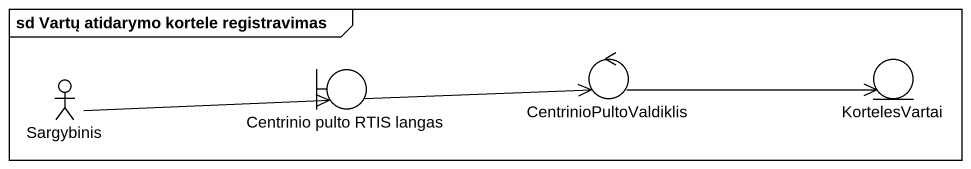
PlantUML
@startuml
mainframe sd Vartų atidarymo kortele registravimas
actor Sargybinis
boundary "Centrinio pulto RTIS langas" as Centrinio_pulto_RTIS_langas
control CentrinioPultoValdiklis
entity KortelesVartai
Sargybinis -right-> Centrinio_pulto_RTIS_langas
Centrinio_pulto_RTIS_langas -right-> CentrinioPultoValdiklis
CentrinioPultoValdiklis -right-> KortelesVartai
@enduml
